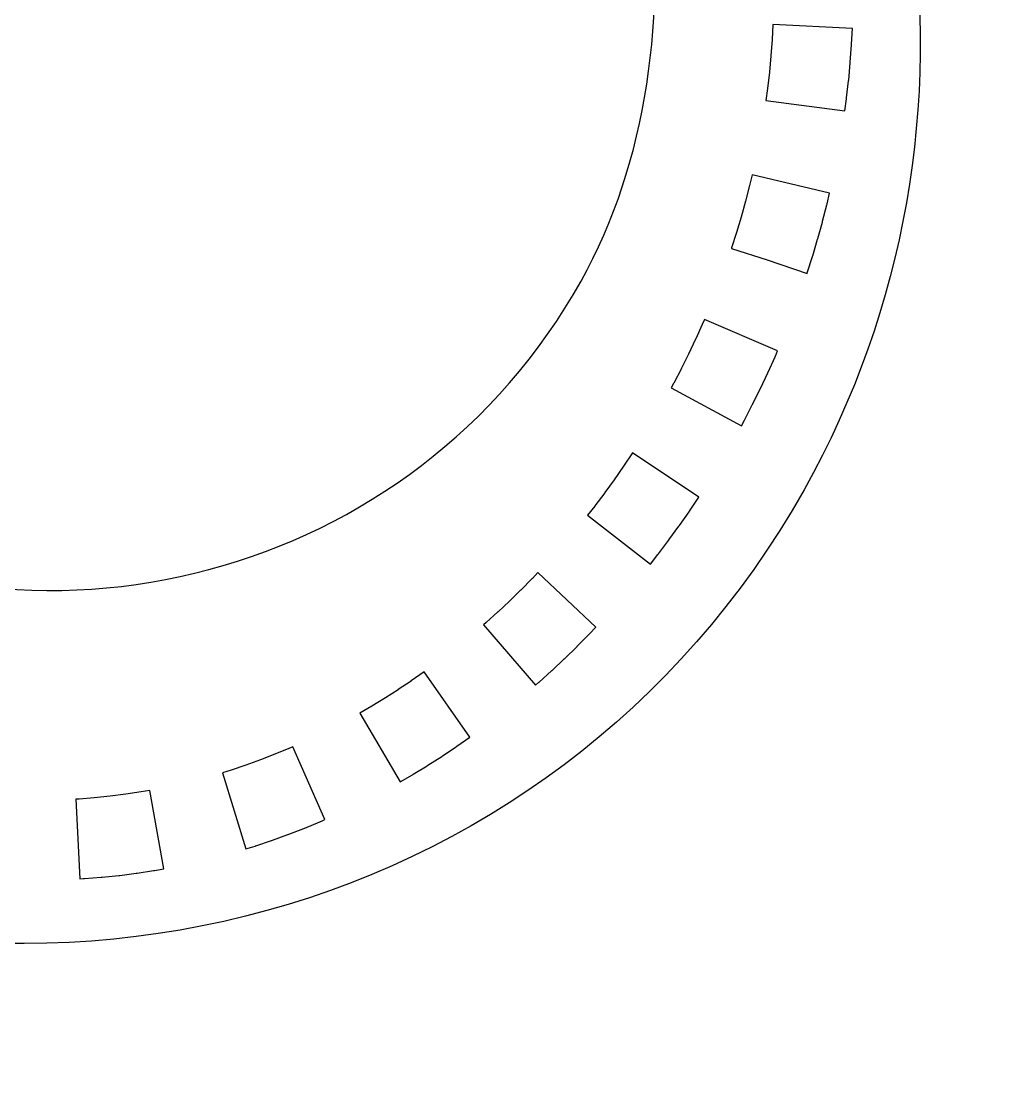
# Model space of a CAD drawing. Header units: centimetres. Extents: x -10.8 to 9.9, y -11.1 to 10.
# Drawn here: x 0.18 to 9.95, y -11.05 to -0.61 of the extents above; entities that cross this region are included whole.
import ezdxf

# ---------------------------------------------------------------- set-up
doc = ezdxf.new("R2010")
doc.units = ezdxf.units.CM
doc.header["$MEASUREMENT"] = 0
doc.layers.add('Layer 1', color=7, linetype='Continuous')

msp = doc.modelspace()

# ---------------------------------------------------------------- linework, layer by layer
at = {"layer": 'Layer 1'}
for points, knots in [([(4.43042, 9.96294), (3.9858, 9.95628), (3.47877, 9.85942), (2.89319, 9.64154), (2.89319, 9.64154), (0.71395, 9.97614), (-3.4046, 9.59642), (-6.35425, 6.79752), (-6.35425, 6.79752), (-7.12141, 6.14328), (-7.78754, 5.34399), (-8.31148, 4.40989), (-8.31148, 4.40989), (-10.77721, 0.01417), (-9.15003, -5.71857), (-4.65248, -8.38561), (-4.65248, -8.38561), (-0.15497, -11.05261), (5.45442, -9.63842), (7.92015, -5.24266), (7.92015, -5.24266), (9.94607, -1.63097), (9.20809, 2.88239), (6.38608, 5.85713), (6.38608, 5.85713), (6.18844, 5.94686), (6.00699, 6.01062), (5.84464, 6.04971), (5.84464, 6.04971), (5.65134, 6.09626), (5.4914, 6.11212), (5.3573, 6.10503), (5.3573, 6.10503), (5.3573, 6.10503), (5.44788, 6.02668), (5.44788, 6.02668), (5.44788, 6.02668), (5.44788, 6.02668), (5.45108, 6.02385), (5.45108, 6.02385), (5.45108, 6.02385), (5.45108, 6.02385), (5.45437, 6.02098), (5.45437, 6.02098), (5.45437, 6.02098), (5.45437, 6.02098), (5.55228, 5.93243), (5.55228, 5.93243), (5.55228, 5.93243), (5.55228, 5.93243), (5.02392, 5.34777), (5.02392, 5.34777), (5.02392, 5.34777), (5.02392, 5.34777), (4.92917, 5.43346), (4.92917, 5.43346), (4.92917, 5.43346), (4.92917, 5.43346), (4.77231, 5.56916), (4.77231, 5.56916), (4.77231, 5.56916), (4.77231, 5.56916), (4.718, 5.61407), (4.718, 5.61407), (4.718, 5.61407), (4.6639, 5.43022), (4.65137, 5.18564), (4.7083, 4.88262), (4.7083, 4.88262), (6.49875, 2.69621), (7.03049, -0.81891), (5.71443, -3.17821), (5.71443, -3.17821), (4.08358, -6.10188), (0.30778, -7.13171), (-2.61594, -5.38663), (-2.61594, -5.38663), (-5.53966, -3.64155), (-6.22493, -0.02556), (-4.59404, 2.89811), (-4.59404, 2.89811), (-3.59466, 4.68966), (-1.71734, 5.69815), (0.13636, 5.68912), (0.13636, 5.68912), (0.57478, 5.68701), (1.01185, 5.62772), (1.43564, 5.50851), (1.43564, 5.50851), (1.29324, 5.96519), (1.19866, 6.39981), (1.13907, 6.77469), (1.13907, 6.77469), (1.13907, 6.77469), (1.09361, 7.06059), (1.09361, 7.06059), (1.09361, 7.06059), (1.09361, 7.06059), (1.35286, 7.18937), (1.35286, 7.18937), (1.35286, 7.18937), (1.74945, 7.38642), (2.10033, 7.67818), (2.41634, 8.05508), (2.41634, 8.05508), (2.41634, 8.05508), (2.17885, 8.08586), (2.17885, 8.08586), (2.17885, 8.08586), (2.17885, 8.08586), (2.28039, 8.86736), (2.28039, 8.86736), (2.28039, 8.86736), (2.28039, 8.86736), (2.52897, 8.83506), (2.52897, 8.83506), (2.52897, 8.83506), (2.52897, 8.83506), (2.53319, 8.83455), (2.53319, 8.83455), (2.53319, 8.83455), (2.53319, 8.83455), (2.53741, 8.83388), (2.53741, 8.83388), (2.53741, 8.83388), (2.53741, 8.83388), (2.79455, 8.79475), (2.79455, 8.79475), (2.79455, 8.79475), (2.79455, 8.79475), (2.75027, 8.50354), (2.75027, 8.50354), (2.75027, 8.50354), (2.75541, 8.51121), (2.7606, 8.51864), (2.7657, 8.52631), (2.7657, 8.52631), (2.7657, 8.52631), (3.42394, 8.09308), (3.42394, 8.09308), (3.42394, 8.09308), (3.02722, 7.4905), (2.55148, 6.98385), (1.97201, 6.63209), (1.97201, 6.63209), (2.08595, 6.04351), (2.28861, 5.33703), (2.62173, 4.669), (2.62173, 4.669), (3.21967, 3.56681), (4.01125, 2.53838), (5.11293, 2.39572), (5.11293, 2.39572), (4.52427, 3.13872), (4.15471, 3.85515), (3.98591, 4.50311), (3.98591, 4.50311), (3.79552, 5.23413), (3.8557, 5.90857), (4.24132, 6.37469), (4.24132, 6.37469), (4.53059, 6.72426), (4.97989, 6.89686), (5.49531, 6.88686), (5.49531, 6.88686), (5.66714, 6.88349), (5.84623, 6.85987), (6.02924, 6.81581), (6.02924, 6.81581), (6.72653, 6.64777), (7.52506, 6.208), (8.42354, 5.4459), (8.42354, 5.4459), (8.76982, 5.89119), (8.83805, 6.41796), (8.74688, 7.00957), (8.74688, 7.00957), (7.4153, 7.4027), (6.83161, 9.99877), (4.43048, 9.96293), (4.43048, 9.96293), (4.43048, 9.96293), (4.43042, 9.96294), (4.43042, 9.96294)], [0, 0, 0, 0, 0.0212766, 0.0212766, 0.0212766, 0.0212766, 0.04255319, 0.04255319, 0.04255319, 0.04255319, 0.06382979, 0.06382979, 0.06382979, 0.06382979, 0.08510638, 0.08510638, 0.08510638, 0.08510638, 0.10638298, 0.10638298, 0.10638298, 0.10638298, 0.12765957, 0.12765957, 0.12765957, 0.12765957, 0.14893617, 0.14893617, 0.14893617, 0.14893617, 0.17021277, 0.17021277, 0.17021277, 0.17021277, 0.19148936, 0.19148936, 0.19148936, 0.19148936, 0.21276596, 0.21276596, 0.21276596, 0.21276596, 0.23404255, 0.23404255, 0.23404255, 0.23404255, 0.25531915, 0.25531915, 0.25531915, 0.25531915, 0.27659574, 0.27659574, 0.27659574, 0.27659574, 0.29787234, 0.29787234, 0.29787234, 0.29787234, 0.31914894, 0.31914894, 0.31914894, 0.31914894, 0.34042553, 0.34042553, 0.34042553, 0.34042553, 0.36170213, 0.36170213, 0.36170213, 0.36170213, 0.38297872, 0.38297872, 0.38297872, 0.38297872, 0.40425532, 0.40425532, 0.40425532, 0.40425532, 0.42553191, 0.42553191, 0.42553191, 0.42553191, 0.44680851, 0.44680851, 0.44680851, 0.44680851, 0.46808511, 0.46808511, 0.46808511, 0.46808511, 0.4893617, 0.4893617, 0.4893617, 0.4893617, 0.5106383, 0.5106383, 0.5106383, 0.5106383, 0.53191489, 0.53191489, 0.53191489, 0.53191489, 0.55319149, 0.55319149, 0.55319149, 0.55319149, 0.57446809, 0.57446809, 0.57446809, 0.57446809, 0.59574468, 0.59574468, 0.59574468, 0.59574468, 0.61702128, 0.61702128, 0.61702128, 0.61702128, 0.63829787, 0.63829787, 0.63829787, 0.63829787, 0.65957447, 0.65957447, 0.65957447, 0.65957447, 0.68085106, 0.68085106, 0.68085106, 0.68085106, 0.70212766, 0.70212766, 0.70212766, 0.70212766, 0.72340426, 0.72340426, 0.72340426, 0.72340426, 0.74468085, 0.74468085, 0.74468085, 0.74468085, 0.76595745, 0.76595745, 0.76595745, 0.76595745, 0.78723404, 0.78723404, 0.78723404, 0.78723404, 0.80851064, 0.80851064, 0.80851064, 0.80851064, 0.82978723, 0.82978723, 0.82978723, 0.82978723, 0.85106383, 0.85106383, 0.85106383, 0.85106383, 0.87234043, 0.87234043, 0.87234043, 0.87234043, 0.89361702, 0.89361702, 0.89361702, 0.89361702, 0.91489362, 0.91489362, 0.91489362, 0.91489362, 0.93617021, 0.93617021, 0.93617021, 0.93617021, 0.95744681, 0.95744681, 0.95744681, 0.95744681, 1, 1, 1, 1]), ([(7.61144, -0.63804), (7.61144, -0.63804), (8.39846, -0.6781), (8.39846, -0.6781), (8.39846, -0.6781), (8.39846, -0.6781), (8.39062, -0.83252), (8.39062, -0.83252), (8.39062, -0.83252), (8.39062, -0.83252), (8.39049, -0.83665), (8.39049, -0.83665), (8.39049, -0.83665), (8.39049, -0.83665), (8.39015, -0.8407), (8.39015, -0.8407), (8.39015, -0.8407), (8.39015, -0.8407), (8.37792, -1.01085), (8.37792, -1.01085), (8.37792, -1.01085), (8.37792, -1.01085), (8.37758, -1.01498), (8.37758, -1.01498), (8.37758, -1.01498), (8.37758, -1.01498), (8.37724, -1.01903), (8.37724, -1.01903), (8.37724, -1.01903), (8.37724, -1.01903), (8.36151, -1.18876), (8.36151, -1.18876), (8.36151, -1.18876), (8.36151, -1.18876), (8.36121, -1.19268), (8.36121, -1.19268), (8.36121, -1.19268), (8.36121, -1.19268), (8.3607, -1.19673), (8.3607, -1.19673), (8.3607, -1.19673), (8.3607, -1.19673), (8.34164, -1.36595), (8.34164, -1.36595), (8.34164, -1.36595), (8.34164, -1.36595), (8.34122, -1.36987), (8.34122, -1.36987), (8.34122, -1.36987), (8.34122, -1.36987), (8.34067, -1.37383), (8.34067, -1.37383), (8.34067, -1.37383), (8.34067, -1.37383), (8.32444, -1.49485), (8.32444, -1.49485), (8.32444, -1.49485), (8.32444, -1.49485), (7.54336, -1.3904), (7.54336, -1.3904), (7.54336, -1.3904), (7.54336, -1.3904), (7.55896, -1.27393), (7.55896, -1.27393), (7.55896, -1.27393), (7.55896, -1.27393), (7.57726, -1.11179), (7.57726, -1.11179), (7.57726, -1.11179), (7.57726, -1.11179), (7.59231, -0.95029), (7.59231, -0.95029), (7.59231, -0.95029), (7.59231, -0.95029), (7.60391, -0.7882), (7.60391, -0.7882), (7.60391, -0.7882), (7.60391, -0.7882), (7.6115, -0.63808), (7.6115, -0.63808), (7.6115, -0.63808), (7.6115, -0.63808), (7.61144, -0.63804), (7.61144, -0.63804)], [0, 0, 0, 0, 0.04545455, 0.04545455, 0.04545455, 0.04545455, 0.09090909, 0.09090909, 0.09090909, 0.09090909, 0.13636364, 0.13636364, 0.13636364, 0.13636364, 0.18181818, 0.18181818, 0.18181818, 0.18181818, 0.22727273, 0.22727273, 0.22727273, 0.22727273, 0.27272727, 0.27272727, 0.27272727, 0.27272727, 0.31818182, 0.31818182, 0.31818182, 0.31818182, 0.36363636, 0.36363636, 0.36363636, 0.36363636, 0.40909091, 0.40909091, 0.40909091, 0.40909091, 0.45454545, 0.45454545, 0.45454545, 0.45454545, 0.5, 0.5, 0.5, 0.5, 0.54545455, 0.54545455, 0.54545455, 0.54545455, 0.59090909, 0.59090909, 0.59090909, 0.59090909, 0.63636364, 0.63636364, 0.63636364, 0.63636364, 0.68181818, 0.68181818, 0.68181818, 0.68181818, 0.72727273, 0.72727273, 0.72727273, 0.72727273, 0.77272727, 0.77272727, 0.77272727, 0.77272727, 0.81818182, 0.81818182, 0.81818182, 0.81818182, 0.86363636, 0.86363636, 0.86363636, 0.86363636, 0.90909091, 0.90909091, 0.90909091, 0.90909091, 1, 1, 1, 1]), ([(7.40659, -2.12649), (7.40659, -2.12649), (8.17341, -2.3079), (8.17341, -2.3079), (8.17341, -2.3079), (8.17341, -2.3079), (8.14819, -2.41458), (8.14819, -2.41458), (8.14819, -2.41458), (8.14819, -2.41458), (8.14735, -2.41829), (8.14735, -2.41829), (8.14735, -2.41829), (8.14735, -2.41829), (8.14638, -2.422), (8.14638, -2.422), (8.14638, -2.422), (8.14638, -2.422), (8.10404, -2.58629), (8.10404, -2.58629), (8.10404, -2.58629), (8.10404, -2.58629), (8.10311, -2.59), (8.10311, -2.59), (8.10311, -2.59), (8.10311, -2.59), (8.10206, -2.59363), (8.10206, -2.59363), (8.10206, -2.59363), (8.10206, -2.59363), (8.05665, -2.75703), (8.05665, -2.75703), (8.05665, -2.75703), (8.05665, -2.75703), (8.05564, -2.7607), (8.05564, -2.7607), (8.05564, -2.7607), (8.05564, -2.7607), (8.05446, -2.76441), (8.05446, -2.76441), (8.05446, -2.76441), (8.05446, -2.76441), (8.00597, -2.92676), (8.00597, -2.92676), (8.00597, -2.92676), (8.00597, -2.92676), (8.00487, -2.93034), (8.00487, -2.93034), (8.00487, -2.93034), (8.00487, -2.93034), (8.00373, -2.93397), (8.00373, -2.93397), (8.00373, -2.93397), (8.00373, -2.93397), (7.95212, -3.0953), (7.95212, -3.0953), (7.95212, -3.0953), (7.95212, -3.0953), (7.95098, -3.09884), (7.95098, -3.09884), (7.95098, -3.09884), (7.95098, -3.09884), (7.94971, -3.10238), (7.94971, -3.10238), (7.94971, -3.10238), (7.94971, -3.10238), (7.94958, -3.1028), (7.94958, -3.1028), (7.94958, -3.1028), (7.94958, -3.1028), (7.55531, -2.96841), (7.55531, -2.96841), (7.55531, -2.96841), (7.55531, -2.96841), (7.20144, -2.85523), (7.20144, -2.85523), (7.20144, -2.85523), (7.20144, -2.85523), (7.20376, -2.84806), (7.20376, -2.84806), (7.20376, -2.84806), (7.20376, -2.84806), (7.25183, -2.69773), (7.25183, -2.69773), (7.25183, -2.69773), (7.25183, -2.69773), (7.29724, -2.54593), (7.29724, -2.54593), (7.29724, -2.54593), (7.29724, -2.54593), (7.29766, -2.54466), (7.29766, -2.54466), (7.29766, -2.54466), (7.29766, -2.54466), (7.34143, -2.38695), (7.34143, -2.38695), (7.34143, -2.38695), (7.34143, -2.38695), (7.38107, -2.23312), (7.38107, -2.23312), (7.38107, -2.23312), (7.38107, -2.23312), (7.38149, -2.23143), (7.38149, -2.23143), (7.38149, -2.23143), (7.38149, -2.23143), (7.40637, -2.12643), (7.40637, -2.12643), (7.40637, -2.12643), (7.40637, -2.12643), (7.40659, -2.12649), (7.40659, -2.12649)], [0, 0, 0, 0, 0.03448276, 0.03448276, 0.03448276, 0.03448276, 0.06896552, 0.06896552, 0.06896552, 0.06896552, 0.10344828, 0.10344828, 0.10344828, 0.10344828, 0.13793103, 0.13793103, 0.13793103, 0.13793103, 0.17241379, 0.17241379, 0.17241379, 0.17241379, 0.20689655, 0.20689655, 0.20689655, 0.20689655, 0.24137931, 0.24137931, 0.24137931, 0.24137931, 0.27586207, 0.27586207, 0.27586207, 0.27586207, 0.31034483, 0.31034483, 0.31034483, 0.31034483, 0.34482759, 0.34482759, 0.34482759, 0.34482759, 0.37931034, 0.37931034, 0.37931034, 0.37931034, 0.4137931, 0.4137931, 0.4137931, 0.4137931, 0.44827586, 0.44827586, 0.44827586, 0.44827586, 0.48275862, 0.48275862, 0.48275862, 0.48275862, 0.51724138, 0.51724138, 0.51724138, 0.51724138, 0.55172414, 0.55172414, 0.55172414, 0.55172414, 0.5862069, 0.5862069, 0.5862069, 0.5862069, 0.62068966, 0.62068966, 0.62068966, 0.62068966, 0.65517241, 0.65517241, 0.65517241, 0.65517241, 0.68965517, 0.68965517, 0.68965517, 0.68965517, 0.72413793, 0.72413793, 0.72413793, 0.72413793, 0.75862069, 0.75862069, 0.75862069, 0.75862069, 0.79310345, 0.79310345, 0.79310345, 0.79310345, 0.82758621, 0.82758621, 0.82758621, 0.82758621, 0.86206897, 0.86206897, 0.86206897, 0.86206897, 0.89655172, 0.89655172, 0.89655172, 0.89655172, 0.93103448, 0.93103448, 0.93103448, 0.93103448, 1, 1, 1, 1]), ([(6.93431, -3.55699), (6.93431, -3.55699), (7.65892, -3.86667), (7.65892, -3.86667), (7.65892, -3.86667), (7.65892, -3.86667), (7.63632, -3.91946), (7.63632, -3.91946), (7.63632, -3.91946), (7.63632, -3.91946), (7.63493, -3.92283), (7.63493, -3.92283), (7.63493, -3.92283), (7.63493, -3.92283), (7.63337, -3.92608), (7.63337, -3.92608), (7.63337, -3.92608), (7.63337, -3.92608), (7.56413, -4.08012), (7.56413, -4.08012), (7.56413, -4.08012), (7.56413, -4.08012), (7.5627, -4.08349), (7.5627, -4.08349), (7.5627, -4.08349), (7.5627, -4.08349), (7.56114, -4.08678), (7.56114, -4.08678), (7.56114, -4.08678), (7.56114, -4.08678), (7.48895, -4.23943), (7.48895, -4.23943), (7.48895, -4.23943), (7.48895, -4.23943), (7.48739, -4.24268), (7.48739, -4.24268), (7.48739, -4.24268), (7.48739, -4.24268), (7.48583, -4.24597), (7.48583, -4.24597), (7.48583, -4.24597), (7.48583, -4.24597), (7.41098, -4.3971), (7.41098, -4.3971), (7.41098, -4.3971), (7.41098, -4.3971), (7.40929, -4.40039), (7.40929, -4.40039), (7.40929, -4.40039), (7.40929, -4.40039), (7.4076, -4.40376), (7.4076, -4.40376), (7.4076, -4.40376), (7.4076, -4.40376), (7.33001, -4.55325), (7.33001, -4.55325), (7.33001, -4.55325), (7.33001, -4.55325), (7.32832, -4.5565), (7.32832, -4.5565), (7.32832, -4.5565), (7.32832, -4.5565), (7.32663, -4.5597), (7.32663, -4.5597), (7.32663, -4.5597), (7.32663, -4.5597), (7.29994, -4.60887), (7.29994, -4.60887), (7.29994, -4.60887), (7.29994, -4.60887), (6.6072, -4.23303), (6.6072, -4.23303), (6.6072, -4.23303), (6.6072, -4.23303), (6.63039, -4.19036), (6.63039, -4.19036), (6.63039, -4.19036), (6.63039, -4.19036), (6.63111, -4.18909), (6.63111, -4.18909), (6.63111, -4.18909), (6.63111, -4.18909), (6.70743, -4.04201), (6.70743, -4.04201), (6.70743, -4.04201), (6.70743, -4.04201), (6.7081, -4.04074), (6.7081, -4.04074), (6.7081, -4.04074), (6.7081, -4.04074), (6.77641, -3.90277), (6.77641, -3.90277), (6.77641, -3.90277), (6.77641, -3.90277), (6.77755, -3.90054), (6.77755, -3.90054), (6.77755, -3.90054), (6.77755, -3.90054), (6.84755, -3.75219), (6.84755, -3.75219), (6.84755, -3.75219), (6.84755, -3.75219), (6.84852, -3.75017), (6.84852, -3.75017), (6.84852, -3.75017), (6.84852, -3.75017), (6.91316, -3.60617), (6.91316, -3.60617), (6.91316, -3.60617), (6.91316, -3.60617), (6.93433, -3.55692), (6.93433, -3.55692), (6.93433, -3.55692), (6.93433, -3.55692), (6.93431, -3.55699), (6.93431, -3.55699)], [0, 0, 0, 0, 0.03333333, 0.03333333, 0.03333333, 0.03333333, 0.06666667, 0.06666667, 0.06666667, 0.06666667, 0.1, 0.1, 0.1, 0.1, 0.13333333, 0.13333333, 0.13333333, 0.13333333, 0.16666667, 0.16666667, 0.16666667, 0.16666667, 0.2, 0.2, 0.2, 0.2, 0.23333333, 0.23333333, 0.23333333, 0.23333333, 0.26666667, 0.26666667, 0.26666667, 0.26666667, 0.3, 0.3, 0.3, 0.3, 0.33333333, 0.33333333, 0.33333333, 0.33333333, 0.36666667, 0.36666667, 0.36666667, 0.36666667, 0.4, 0.4, 0.4, 0.4, 0.43333333, 0.43333333, 0.43333333, 0.43333333, 0.46666667, 0.46666667, 0.46666667, 0.46666667, 0.5, 0.5, 0.5, 0.5, 0.53333333, 0.53333333, 0.53333333, 0.53333333, 0.56666667, 0.56666667, 0.56666667, 0.56666667, 0.6, 0.6, 0.6, 0.6, 0.63333333, 0.63333333, 0.63333333, 0.63333333, 0.66666667, 0.66666667, 0.66666667, 0.66666667, 0.7, 0.7, 0.7, 0.7, 0.73333333, 0.73333333, 0.73333333, 0.73333333, 0.76666667, 0.76666667, 0.76666667, 0.76666667, 0.8, 0.8, 0.8, 0.8, 0.83333333, 0.83333333, 0.83333333, 0.83333333, 0.86666667, 0.86666667, 0.86666667, 0.86666667, 0.9, 0.9, 0.9, 0.9, 0.93333333, 0.93333333, 0.93333333, 0.93333333, 1, 1, 1, 1]), ([(6.22315, -4.87883), (6.22315, -4.87883), (6.87802, -5.31704), (6.87802, -5.31704), (6.87802, -5.31704), (6.87802, -5.31704), (6.78664, -5.45366), (6.78664, -5.45366), (6.78664, -5.45366), (6.78664, -5.45366), (6.78462, -5.4567), (6.78462, -5.4567), (6.78462, -5.4567), (6.78462, -5.4567), (6.78251, -5.45965), (6.78251, -5.45965), (6.78251, -5.45965), (6.78251, -5.45965), (6.68679, -5.59712), (6.68679, -5.59712), (6.68679, -5.59712), (6.68679, -5.59712), (6.68468, -5.60007), (6.68468, -5.60007), (6.68468, -5.60007), (6.68468, -5.60007), (6.68257, -5.60302), (6.68257, -5.60302), (6.68257, -5.60302), (6.68257, -5.60302), (6.58432, -5.73855), (6.58432, -5.73855), (6.58432, -5.73855), (6.58432, -5.73855), (6.58221, -5.7415), (6.58221, -5.7415), (6.58221, -5.7415), (6.58221, -5.7415), (6.58002, -5.74445), (6.58002, -5.74445), (6.58002, -5.74445), (6.58002, -5.74445), (6.47945, -5.87791), (6.47945, -5.87791), (6.47945, -5.87791), (6.47945, -5.87791), (6.47722, -5.88086), (6.47722, -5.88086), (6.47722, -5.88086), (6.47722, -5.88086), (6.47494, -5.88381), (6.47494, -5.88381), (6.47494, -5.88381), (6.47494, -5.88381), (6.39988, -5.97978), (6.39988, -5.97978), (6.39988, -5.97978), (6.39988, -5.97978), (5.77946, -5.49371), (5.77946, -5.49371), (5.77946, -5.49371), (5.77946, -5.49371), (5.85009, -5.4036), (5.85009, -5.4036), (5.85009, -5.4036), (5.85009, -5.4036), (5.85144, -5.40191), (5.85144, -5.40191), (5.85144, -5.40191), (5.85144, -5.40191), (5.94893, -5.27245), (5.94893, -5.27245), (5.94893, -5.27245), (5.94893, -5.27245), (5.95062, -5.27017), (5.95062, -5.27017), (5.95062, -5.27017), (5.95062, -5.27017), (6.042, -5.144), (6.042, -5.144), (6.042, -5.144), (6.042, -5.144), (6.1349, -5.01058), (6.1349, -5.01058), (6.1349, -5.01058), (6.1349, -5.01058), (6.13591, -5.00919), (6.13591, -5.00919), (6.13591, -5.00919), (6.13591, -5.00919), (6.2232, -4.87872), (6.2232, -4.87872), (6.2232, -4.87872), (6.2232, -4.87872), (6.22315, -4.87883), (6.22315, -4.87883)], [0, 0, 0, 0, 0.04, 0.04, 0.04, 0.04, 0.08, 0.08, 0.08, 0.08, 0.12, 0.12, 0.12, 0.12, 0.16, 0.16, 0.16, 0.16, 0.2, 0.2, 0.2, 0.2, 0.24, 0.24, 0.24, 0.24, 0.28, 0.28, 0.28, 0.28, 0.32, 0.32, 0.32, 0.32, 0.36, 0.36, 0.36, 0.36, 0.4, 0.4, 0.4, 0.4, 0.44, 0.44, 0.44, 0.44, 0.48, 0.48, 0.48, 0.48, 0.52, 0.52, 0.52, 0.52, 0.56, 0.56, 0.56, 0.56, 0.6, 0.6, 0.6, 0.6, 0.64, 0.64, 0.64, 0.64, 0.68, 0.68, 0.68, 0.68, 0.72, 0.72, 0.72, 0.72, 0.76, 0.76, 0.76, 0.76, 0.8, 0.8, 0.8, 0.8, 0.84, 0.84, 0.84, 0.84, 0.88, 0.88, 0.88, 0.88, 0.92, 0.92, 0.92, 0.92, 1, 1, 1, 1]), ([(5.28812, -6.06097), (5.28812, -6.06097), (5.85962, -6.60359), (5.85962, -6.60359), (5.85962, -6.60359), (5.85962, -6.60359), (5.7989, -6.66756), (5.7989, -6.66756), (5.7989, -6.66756), (5.7989, -6.66756), (5.79624, -6.67026), (5.79624, -6.67026), (5.79624, -6.67026), (5.79624, -6.67026), (5.79363, -6.67296), (5.79363, -6.67296), (5.79363, -6.67296), (5.79363, -6.67296), (5.67733, -6.79082), (5.67733, -6.79082), (5.67733, -6.79082), (5.67733, -6.79082), (5.67459, -6.79352), (5.67459, -6.79352), (5.67459, -6.79352), (5.67459, -6.79352), (5.67189, -6.79626), (5.67189, -6.79626), (5.67189, -6.79626), (5.67189, -6.79626), (5.5534, -6.91163), (5.5534, -6.91163), (5.5534, -6.91163), (5.5534, -6.91163), (5.55074, -6.91429), (5.55074, -6.91429), (5.55074, -6.91429), (5.55074, -6.91429), (5.54791, -6.91695), (5.54791, -6.91695), (5.54791, -6.91695), (5.54791, -6.91695), (5.42744, -7.02988), (5.42744, -7.02988), (5.42744, -7.02988), (5.42744, -7.02988), (5.4247, -7.03262), (5.4247, -7.03262), (5.4247, -7.03262), (5.4247, -7.03262), (5.42175, -7.03515), (5.42175, -7.03515), (5.42175, -7.03515), (5.42175, -7.03515), (5.29934, -7.14555), (5.29934, -7.14555), (5.29934, -7.14555), (5.29934, -7.14555), (5.29639, -7.14821), (5.29639, -7.14821), (5.29639, -7.14821), (5.29639, -7.14821), (5.29344, -7.15074), (5.29344, -7.15074), (5.29344, -7.15074), (5.29344, -7.15074), (5.26392, -7.17629), (5.26392, -7.17629), (5.26392, -7.17629), (5.26392, -7.17629), (4.74821, -6.58046), (4.74821, -6.58046), (4.74821, -6.58046), (4.74821, -6.58046), (4.77537, -6.55685), (4.77537, -6.55685), (4.77537, -6.55685), (4.77537, -6.55685), (4.89272, -6.45109), (4.89272, -6.45109), (4.89272, -6.45109), (4.89272, -6.45109), (4.89424, -6.4497), (4.89424, -6.4497), (4.89424, -6.4497), (4.89424, -6.4497), (5.0062, -6.3447), (5.0062, -6.3447), (5.0062, -6.3447), (5.0062, -6.3447), (5.11643, -6.23742), (5.11643, -6.23742), (5.11643, -6.23742), (5.11643, -6.23742), (5.11791, -6.23594), (5.11791, -6.23594), (5.11791, -6.23594), (5.11791, -6.23594), (5.23168, -6.12061), (5.23168, -6.12061), (5.23168, -6.12061), (5.23168, -6.12061), (5.23269, -6.1196), (5.23269, -6.1196), (5.23269, -6.1196), (5.23269, -6.1196), (5.2881, -6.06116), (5.2881, -6.06116), (5.2881, -6.06116), (5.2881, -6.06116), (5.28812, -6.06097), (5.28812, -6.06097)], [0, 0, 0, 0, 0.03448276, 0.03448276, 0.03448276, 0.03448276, 0.06896552, 0.06896552, 0.06896552, 0.06896552, 0.10344828, 0.10344828, 0.10344828, 0.10344828, 0.13793103, 0.13793103, 0.13793103, 0.13793103, 0.17241379, 0.17241379, 0.17241379, 0.17241379, 0.20689655, 0.20689655, 0.20689655, 0.20689655, 0.24137931, 0.24137931, 0.24137931, 0.24137931, 0.27586207, 0.27586207, 0.27586207, 0.27586207, 0.31034483, 0.31034483, 0.31034483, 0.31034483, 0.34482759, 0.34482759, 0.34482759, 0.34482759, 0.37931034, 0.37931034, 0.37931034, 0.37931034, 0.4137931, 0.4137931, 0.4137931, 0.4137931, 0.44827586, 0.44827586, 0.44827586, 0.44827586, 0.48275862, 0.48275862, 0.48275862, 0.48275862, 0.51724138, 0.51724138, 0.51724138, 0.51724138, 0.55172414, 0.55172414, 0.55172414, 0.55172414, 0.5862069, 0.5862069, 0.5862069, 0.5862069, 0.62068966, 0.62068966, 0.62068966, 0.62068966, 0.65517241, 0.65517241, 0.65517241, 0.65517241, 0.68965517, 0.68965517, 0.68965517, 0.68965517, 0.72413793, 0.72413793, 0.72413793, 0.72413793, 0.75862069, 0.75862069, 0.75862069, 0.75862069, 0.79310345, 0.79310345, 0.79310345, 0.79310345, 0.82758621, 0.82758621, 0.82758621, 0.82758621, 0.86206897, 0.86206897, 0.86206897, 0.86206897, 0.89655172, 0.89655172, 0.89655172, 0.89655172, 0.93103448, 0.93103448, 0.93103448, 0.93103448, 1, 1, 1, 1]), ([(4.16265, -7.04534), (4.16265, -7.04534), (4.6152, -7.69051), (4.6152, -7.69051), (4.6152, -7.69051), (4.6152, -7.69051), (4.4865, -7.78075), (4.4865, -7.78075), (4.4865, -7.78075), (4.4865, -7.78075), (4.48313, -7.78303), (4.48313, -7.78303), (4.48313, -7.78303), (4.48313, -7.78303), (4.47976, -7.78535), (4.47976, -7.78535), (4.47976, -7.78535), (4.47976, -7.78535), (4.34419, -7.87626), (4.34419, -7.87626), (4.34419, -7.87626), (4.34419, -7.87626), (4.34073, -7.87866), (4.34073, -7.87866), (4.34073, -7.87866), (4.34073, -7.87866), (4.33723, -7.88089), (4.33723, -7.88089), (4.33723, -7.88089), (4.33723, -7.88089), (4.19997, -7.96885), (4.19997, -7.96885), (4.19997, -7.96885), (4.19997, -7.96885), (4.19643, -7.97096), (4.19643, -7.97096), (4.19643, -7.97096), (4.19643, -7.97096), (4.19289, -7.97324), (4.19289, -7.97324), (4.19289, -7.97324), (4.19289, -7.97324), (4.05386, -8.05817), (4.05386, -8.05817), (4.05386, -8.05817), (4.05386, -8.05817), (4.05023, -8.06036), (4.05023, -8.06036), (4.05023, -8.06036), (4.05023, -8.06036), (4.04665, -8.06247), (4.04665, -8.06247), (4.04665, -8.06247), (4.04665, -8.06247), (3.92411, -8.13373), (3.92411, -8.13373), (3.92411, -8.13373), (3.92411, -8.13373), (3.52773, -7.45255), (3.52773, -7.45255), (3.52773, -7.45255), (3.52773, -7.45255), (3.64538, -7.38424), (3.64538, -7.38424), (3.64538, -7.38424), (3.64538, -7.38424), (3.77905, -7.30252), (3.77905, -7.30252), (3.77905, -7.30252), (3.77905, -7.30252), (3.90513, -7.22181), (3.90513, -7.22181), (3.90513, -7.22181), (3.90513, -7.22181), (3.90682, -7.22071), (3.90682, -7.22071), (3.90682, -7.22071), (3.90682, -7.22071), (4.034, -7.13553), (4.034, -7.13553), (4.034, -7.13553), (4.034, -7.13553), (4.03497, -7.13481), (4.03497, -7.13481), (4.03497, -7.13481), (4.03497, -7.13481), (4.16261, -7.04533), (4.16261, -7.04533), (4.16261, -7.04533), (4.16261, -7.04533), (4.16265, -7.04534), (4.16265, -7.04534)], [0, 0, 0, 0, 0.04166667, 0.04166667, 0.04166667, 0.04166667, 0.08333333, 0.08333333, 0.08333333, 0.08333333, 0.125, 0.125, 0.125, 0.125, 0.16666667, 0.16666667, 0.16666667, 0.16666667, 0.20833333, 0.20833333, 0.20833333, 0.20833333, 0.25, 0.25, 0.25, 0.25, 0.29166667, 0.29166667, 0.29166667, 0.29166667, 0.33333333, 0.33333333, 0.33333333, 0.33333333, 0.375, 0.375, 0.375, 0.375, 0.41666667, 0.41666667, 0.41666667, 0.41666667, 0.45833333, 0.45833333, 0.45833333, 0.45833333, 0.5, 0.5, 0.5, 0.5, 0.54166667, 0.54166667, 0.54166667, 0.54166667, 0.58333333, 0.58333333, 0.58333333, 0.58333333, 0.625, 0.625, 0.625, 0.625, 0.66666667, 0.66666667, 0.66666667, 0.66666667, 0.70833333, 0.70833333, 0.70833333, 0.70833333, 0.75, 0.75, 0.75, 0.75, 0.79166667, 0.79166667, 0.79166667, 0.79166667, 0.83333333, 0.83333333, 0.83333333, 0.83333333, 0.875, 0.875, 0.875, 0.875, 0.91666667, 0.91666667, 0.91666667, 0.91666667, 1, 1, 1, 1]), ([(2.8627, -7.78606), (2.8627, -7.78606), (3.18107, -8.50692), (3.18107, -8.50692), (3.18107, -8.50692), (3.18107, -8.50692), (3.14046, -8.52488), (3.14046, -8.52488), (3.14046, -8.52488), (3.14046, -8.52488), (3.13633, -8.52669), (3.13633, -8.52669), (3.13633, -8.52669), (3.13633, -8.52669), (3.13211, -8.52838), (3.13211, -8.52838), (3.13211, -8.52838), (3.13211, -8.52838), (2.98241, -8.59054), (2.98241, -8.59054), (2.98241, -8.59054), (2.98241, -8.59054), (2.97819, -8.59231), (2.97819, -8.59231), (2.97819, -8.59231), (2.97819, -8.59231), (2.97397, -8.594), (2.97397, -8.594), (2.97397, -8.594), (2.97397, -8.594), (2.8228, -8.65249), (2.8228, -8.65249), (2.8228, -8.65249), (2.8228, -8.65249), (2.81858, -8.65418), (2.81858, -8.65418), (2.81858, -8.65418), (2.81858, -8.65418), (2.81424, -8.6557), (2.81424, -8.6557), (2.81424, -8.6557), (2.81424, -8.6557), (2.6618, -8.71077), (2.6618, -8.71077), (2.6618, -8.71077), (2.6618, -8.71077), (2.65741, -8.71233), (2.65741, -8.71233), (2.65741, -8.71233), (2.65741, -8.71233), (2.65307, -8.71381), (2.65307, -8.71381), (2.65307, -8.71381), (2.65307, -8.71381), (2.49928, -8.76525), (2.49928, -8.76525), (2.49928, -8.76525), (2.49928, -8.76525), (2.49485, -8.76673), (2.49485, -8.76673), (2.49485, -8.76673), (2.49485, -8.76673), (2.49034, -8.76816), (2.49034, -8.76816), (2.49034, -8.76816), (2.49034, -8.76816), (2.39934, -8.79624), (2.39934, -8.79624), (2.39934, -8.79624), (2.39934, -8.79624), (2.16699, -8.0432), (2.16699, -8.0432), (2.16699, -8.0432), (2.16699, -8.0432), (2.2544, -8.01621), (2.2544, -8.01621), (2.2544, -8.01621), (2.2544, -8.01621), (2.39769, -7.96827), (2.39769, -7.96827), (2.39769, -7.96827), (2.39769, -7.96827), (2.54241, -7.91598), (2.54241, -7.91598), (2.54241, -7.91598), (2.54241, -7.91598), (2.68506, -7.86074), (2.68506, -7.86074), (2.68506, -7.86074), (2.68506, -7.86074), (2.82531, -7.80246), (2.82531, -7.80246), (2.82531, -7.80246), (2.82531, -7.80246), (2.86263, -7.78601), (2.86263, -7.78601), (2.86263, -7.78601), (2.86263, -7.78601), (2.8627, -7.78606), (2.8627, -7.78606)], [0, 0, 0, 0, 0.03846154, 0.03846154, 0.03846154, 0.03846154, 0.07692308, 0.07692308, 0.07692308, 0.07692308, 0.11538462, 0.11538462, 0.11538462, 0.11538462, 0.15384615, 0.15384615, 0.15384615, 0.15384615, 0.19230769, 0.19230769, 0.19230769, 0.19230769, 0.23076923, 0.23076923, 0.23076923, 0.23076923, 0.26923077, 0.26923077, 0.26923077, 0.26923077, 0.30769231, 0.30769231, 0.30769231, 0.30769231, 0.34615385, 0.34615385, 0.34615385, 0.34615385, 0.38461538, 0.38461538, 0.38461538, 0.38461538, 0.42307692, 0.42307692, 0.42307692, 0.42307692, 0.46153846, 0.46153846, 0.46153846, 0.46153846, 0.5, 0.5, 0.5, 0.5, 0.53846154, 0.53846154, 0.53846154, 0.53846154, 0.57692308, 0.57692308, 0.57692308, 0.57692308, 0.61538462, 0.61538462, 0.61538462, 0.61538462, 0.65384615, 0.65384615, 0.65384615, 0.65384615, 0.69230769, 0.69230769, 0.69230769, 0.69230769, 0.73076923, 0.73076923, 0.73076923, 0.73076923, 0.76923077, 0.76923077, 0.76923077, 0.76923077, 0.80769231, 0.80769231, 0.80769231, 0.80769231, 0.84615385, 0.84615385, 0.84615385, 0.84615385, 0.88461538, 0.88461538, 0.88461538, 0.88461538, 0.92307692, 0.92307692, 0.92307692, 0.92307692, 1, 1, 1, 1]), ([(1.44839, -8.21795), (1.44839, -8.21795), (1.58738, -8.99359), (1.58738, -8.99359), (1.58738, -8.99359), (1.58738, -8.99359), (1.49588, -9.00995), (1.49588, -9.00995), (1.49588, -9.00995), (1.49588, -9.00995), (1.49103, -9.01079), (1.49103, -9.01079), (1.49103, -9.01079), (1.49103, -9.01079), (1.48622, -9.01163), (1.48622, -9.01163), (1.48622, -9.01163), (1.48622, -9.01163), (1.32438, -9.03651), (1.32438, -9.03651), (1.32438, -9.03651), (1.32438, -9.03651), (1.31945, -9.03718), (1.31945, -9.03718), (1.31945, -9.03718), (1.31945, -9.03718), (1.31464, -9.03777), (1.31464, -9.03777), (1.31464, -9.03777), (1.31464, -9.03777), (1.15175, -9.0586), (1.15175, -9.0586), (1.15175, -9.0586), (1.15175, -9.0586), (1.14677, -9.05927), (1.14677, -9.05927), (1.14677, -9.05927), (1.14677, -9.05927), (1.14184, -9.05978), (1.14184, -9.05978), (1.14184, -9.05978), (1.14184, -9.05978), (0.97802, -9.07648), (0.97802, -9.07648), (0.97802, -9.07648), (0.97802, -9.07648), (0.97309, -9.07707), (0.97309, -9.07707), (0.97309, -9.07707), (0.97309, -9.07707), (0.96803, -9.07741), (0.96803, -9.07741), (0.96803, -9.07741), (0.96803, -9.07741), (0.80328, -9.08998), (0.80328, -9.08998), (0.80328, -9.08998), (0.80328, -9.08998), (0.79822, -9.0904), (0.79822, -9.0904), (0.79822, -9.0904), (0.79822, -9.0904), (0.79316, -9.09065), (0.79316, -9.09065), (0.79316, -9.09065), (0.79316, -9.09065), (0.75597, -9.09255), (0.75597, -9.09255), (0.75597, -9.09255), (0.75597, -9.09255), (0.71591, -8.30553), (0.71591, -8.30553), (0.71591, -8.30553), (0.71591, -8.30553), (0.74889, -8.30384), (0.74889, -8.30384), (0.74889, -8.30384), (0.74889, -8.30384), (0.90027, -8.29224), (0.90027, -8.29224), (0.90027, -8.29224), (0.90027, -8.29224), (1.05739, -8.27622), (1.05739, -8.27622), (1.05739, -8.27622), (1.05739, -8.27622), (1.21046, -8.25661), (1.21046, -8.25661), (1.21046, -8.25661), (1.21046, -8.25661), (1.36294, -8.23321), (1.36294, -8.23321), (1.36294, -8.23321), (1.36294, -8.23321), (1.44846, -8.2179), (1.44846, -8.2179), (1.44846, -8.2179), (1.44846, -8.2179), (1.44839, -8.21795), (1.44839, -8.21795)], [0, 0, 0, 0, 0.03846154, 0.03846154, 0.03846154, 0.03846154, 0.07692308, 0.07692308, 0.07692308, 0.07692308, 0.11538462, 0.11538462, 0.11538462, 0.11538462, 0.15384615, 0.15384615, 0.15384615, 0.15384615, 0.19230769, 0.19230769, 0.19230769, 0.19230769, 0.23076923, 0.23076923, 0.23076923, 0.23076923, 0.26923077, 0.26923077, 0.26923077, 0.26923077, 0.30769231, 0.30769231, 0.30769231, 0.30769231, 0.34615385, 0.34615385, 0.34615385, 0.34615385, 0.38461538, 0.38461538, 0.38461538, 0.38461538, 0.42307692, 0.42307692, 0.42307692, 0.42307692, 0.46153846, 0.46153846, 0.46153846, 0.46153846, 0.5, 0.5, 0.5, 0.5, 0.53846154, 0.53846154, 0.53846154, 0.53846154, 0.57692308, 0.57692308, 0.57692308, 0.57692308, 0.61538462, 0.61538462, 0.61538462, 0.61538462, 0.65384615, 0.65384615, 0.65384615, 0.65384615, 0.69230769, 0.69230769, 0.69230769, 0.69230769, 0.73076923, 0.73076923, 0.73076923, 0.73076923, 0.76923077, 0.76923077, 0.76923077, 0.76923077, 0.80769231, 0.80769231, 0.80769231, 0.80769231, 0.84615385, 0.84615385, 0.84615385, 0.84615385, 0.88461538, 0.88461538, 0.88461538, 0.88461538, 0.92307692, 0.92307692, 0.92307692, 0.92307692, 1, 1, 1, 1])]:
    msp.add_open_spline(points, degree=3, knots=knots, dxfattribs=at)

doc.saveas('drawing.dxf')
